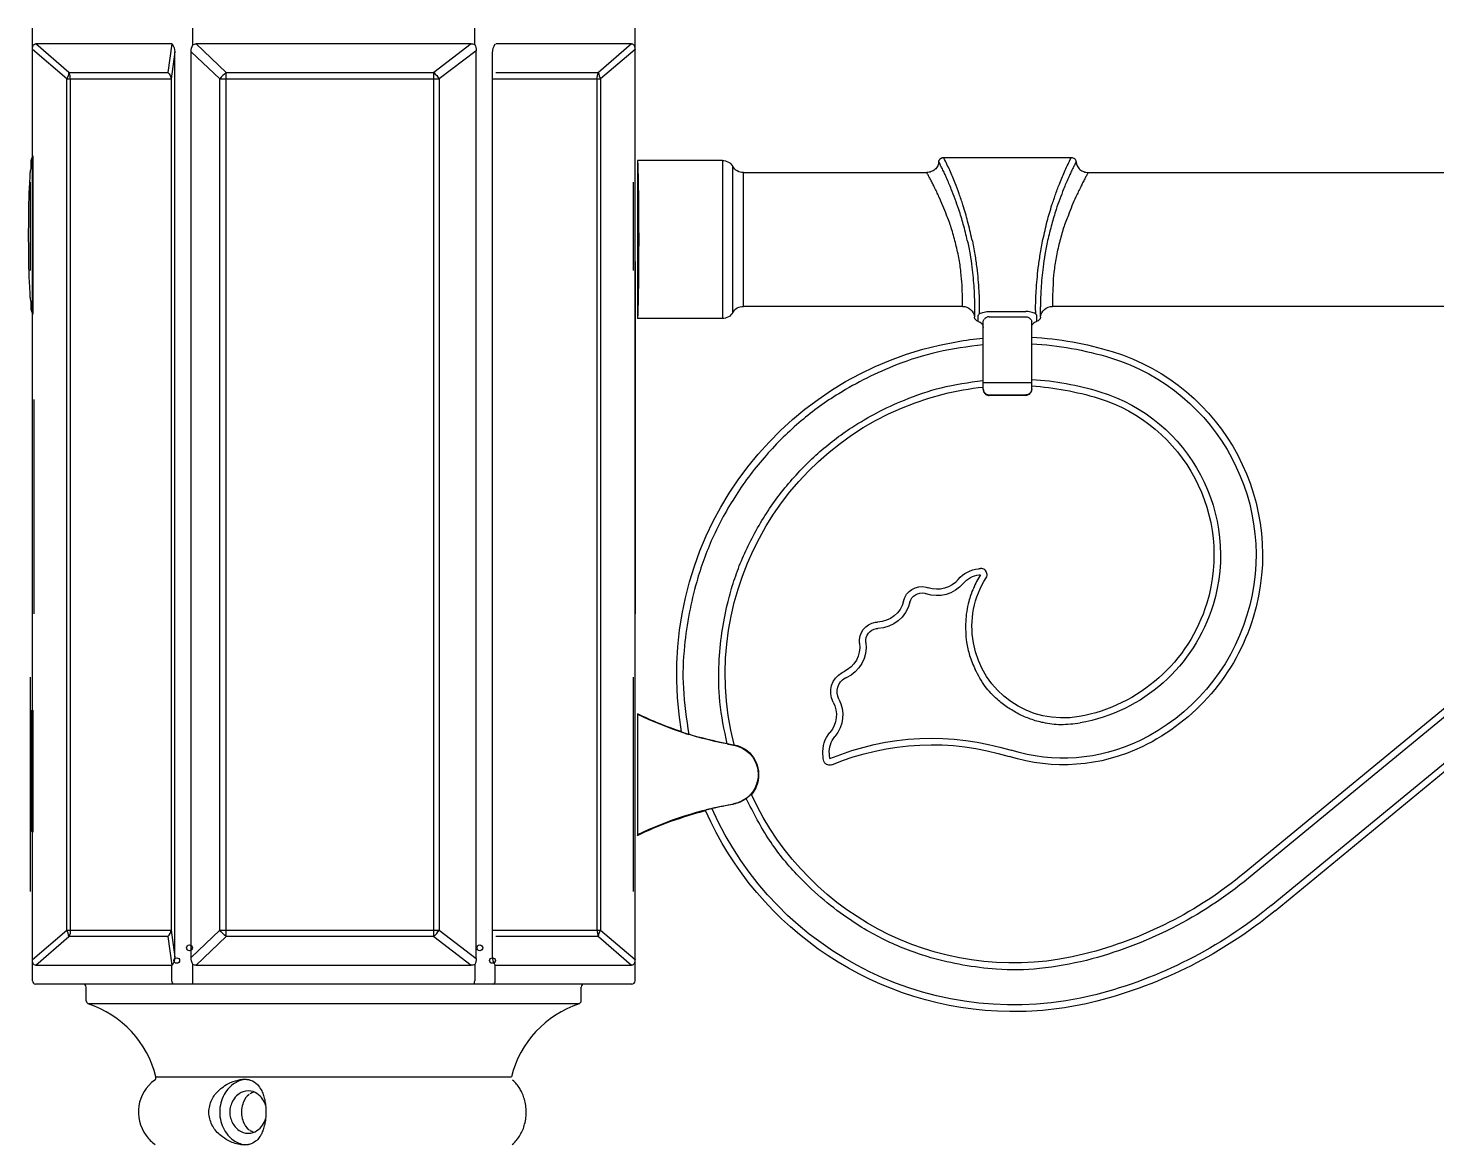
# Model space of a CAD drawing. Extents: x 0 to 163, y 0 to 482.
# Drawn here: x 17.07 to 60.53, y 429.24 to 463.69 of the extents above; entities that cross this region are included whole.
import ezdxf

# ---------------------------------------------------------------- set-up
doc = ezdxf.new("R2010")
doc.units = 0
doc.layers.add('LIVELLO_1', color=160, linetype='Continuous')

# ---------------------------------------------------------------- blocks, each defined once
blk = doc.blocks.new('AI9-BLK1')
at = {"layer": 'LIVELLO_1', "color": 7}
for p, q in [((-64.232, 193.002), (-64.232, 222.387)), ((-59.287, 221.874), (-59.287, 222.387)), ((-50.587, 221.881), (-50.587, 222.387)), ((-45.643, 193.002), (-45.643, 222.387)), ((-63.174, 220.82), (-64.232, 221.732)), ((-63.108, 221.019), (-64.131, 221.903)), ((-59.93, 221.903), (-64.131, 221.903)), ((-59.93, 221.903), (-60.051, 221.019)), ((-59.843, 221.652), (-59.951, 220.82)), ((-59.843, 193.737), (-59.843, 221.652)), ((-59.334, 193.723), (-59.334, 221.661)), ((-58.452, 220.82), (-59.334, 221.661)), ((-58.258, 221.019), (-59.177, 221.903)), ((-50.697, 221.903), (-59.177, 221.903)), ((-50.697, 221.903), (-51.852, 221.019)), ((-50.547, 221.693), (-51.687, 220.82)), ((-50.547, 193.696), (-50.547, 221.693)), ((-50.041, 193.764), (-50.041, 221.624)), ((-45.748, 221.903), (-49.934, 221.903)), ((-45.748, 221.903), (-46.769, 221.019)), ((-45.643, 221.732), (-46.704, 220.82)), ((-63.174, 194.568), (-63.174, 220.82)), ((-63.174, 220.82), (-59.951, 220.82)), ((-63.108, 221.019), (-60.051, 221.019)), ((-63.061, 194.568), (-63.061, 220.82)), ((-58.452, 194.568), (-58.452, 220.82)), ((-58.452, 220.82), (-51.687, 220.82)), ((-58.258, 194.365), (-58.258, 221.019)), ((-58.258, 221.019), (-51.852, 221.019)), ((-51.852, 194.365), (-51.852, 221.019)), ((-51.687, 220.82), (-51.687, 194.568)), ((-50.041, 220.82), (-46.704, 220.82)), ((-49.934, 221.019), (-46.769, 221.019)), ((-46.818, 220.82), (-46.818, 194.568)), ((-46.704, 220.82), (-46.704, 194.568)), ((-64.221, 218.449), (-64.221, 213.565)), ((-45.572, 218.307), (-45.572, 213.43)), ((-42.949, 218.307), (-45.572, 218.307)), ((-42.949, 218.307), (-42.949, 213.43)), ((-36.115, 218.401), (-32.192, 218.401)), ((-42.626, 213.62), (-42.626, 218.122)), ((-42.302, 213.808), (-42.302, 217.934)), ((-42.302, 217.934), (-36.642, 217.934)), ((-31.661, 217.934), (-6.993, 217.934)), ((-64.295, 214.908), (-64.295, 217.634)), ((-45.699, 217.634), (-45.699, 214.908)), ((-64.232, 206.87), (-64.232, 215.192)), ((-45.637, 215.192), (-45.637, 206.87)), ((-42.302, 213.808), (-35.542, 213.808)), ((-35.542, 213.808), (-35.542, 214.083)), ((-32.76, 214.083), (-32.76, 213.808)), ((-32.76, 213.808), (-5.867, 213.808)), ((-42.949, 213.43), (-45.572, 213.43)), ((-35.169, 213.792), (-35.169, 213.476)), ((-35.054, 213.341), (-35.054, 213.499)), ((-35.023, 213.675), (-35.023, 213.577)), ((-34.714, 213.652), (-33.592, 213.652)), ((-34.714, 213.487), (-33.592, 213.487)), ((-33.285, 213.675), (-33.285, 213.577)), ((-33.255, 213.499), (-33.255, 213.341)), ((-33.135, 213.476), (-33.135, 213.792)), ((-34.902, 211.245), (-34.902, 213.327)), ((-33.405, 211.245), (-33.405, 213.327)), ((-8.182, 211.694), (-26.849, 196.325)), ((-33.405, 211.451), (-34.902, 211.451)), ((-8.054, 211.534), (-26.717, 196.17)), ((-64.183, 204.32), (-64.183, 210.931)), ((-45.637, 210.931), (-45.637, 204.32)), ((-34.714, 211.082), (-33.592, 211.082)), ((-33.592, 211.059), (-34.714, 211.059)), ((-26.023, 195.324), (-7.36, 210.688)), ((-25.893, 195.166), (-7.232, 210.532)), ((-64.295, 195.753), (-64.295, 202.371)), ((-45.699, 202.371), (-45.699, 195.753)), ((-64.221, 201.349), (-64.27, 201.326)), ((-64.27, 197.617), (-64.27, 201.326)), ((-64.221, 201.349), (-64.221, 197.59)), ((-45.572, 201.239), (-45.572, 197.487)), ((-45.572, 201.239), (-45.558, 201.216)), ((-45.558, 197.514), (-45.558, 201.216)), ((-44.184, 200.675), (-44.206, 200.687)), ((-64.221, 197.59), (-64.27, 197.617)), ((-45.572, 197.487), (-45.558, 197.514)), ((-64.232, 193.655), (-63.174, 194.568)), ((-64.131, 193.485), (-63.108, 194.365)), ((-63.174, 194.568), (-59.951, 194.568)), ((-60.051, 194.365), (-63.108, 194.365)), ((-60.051, 194.365), (-59.93, 193.485)), ((-59.334, 193.723), (-58.452, 194.568)), ((-59.177, 193.485), (-58.258, 194.365)), ((-58.452, 194.568), (-51.687, 194.568)), ((-51.852, 194.365), (-58.258, 194.365)), ((-51.852, 194.365), (-50.697, 193.485)), ((-51.687, 194.568), (-50.547, 193.696)), ((-50.041, 194.568), (-46.704, 194.568)), ((-46.769, 194.365), (-49.934, 194.365)), ((-46.769, 194.365), (-45.748, 193.485)), ((-46.704, 194.568), (-45.643, 193.655)), ((-64.131, 193.485), (-59.93, 193.485)), ((-59.928, 193.002), (-59.928, 193.485)), ((-59.287, 193.002), (-59.287, 193.512)), ((-59.177, 193.485), (-50.697, 193.485)), ((-50.587, 193.506), (-50.587, 193.002)), ((-49.954, 193.002), (-49.954, 193.485)), ((-49.934, 193.485), (-45.748, 193.485)), ((-45.744, 192.903), (-64.136, 192.903)), ((-62.573, 192.39), (-62.573, 192.809)), ((-47.304, 192.39), (-47.304, 192.809)), ((-47.371, 192.294), (-62.51, 192.294)), ((-60.425, 190.044), (-49.457, 190.044))]:
    blk.add_line(p, q, dxfattribs=at)
for points in [[(-59.951, 220.82), (-59.951, 194.568), (-59.843, 193.737)], [(-42.053, 198.749), (-42.06, 198.749), (-42.073, 198.749)]]:
    blk.add_lwpolyline(points, dxfattribs=at)
for centre, major_axis, ratio in [((-59.389, 194.021), (0.0905, 0), 0.985805), ((-59.389, 194.021), (0.0905, 0), 0.985805), ((-50.432, 194.021), (0.091, 0), 0.980155), ((-59.781, 193.627), (0.0905, 0), 0.936333), ((-59.781, 193.627), (0.0905, 0), 0.936333), ((-50.042, 193.627), (0.0899, 0), 0.94256), ((-50.042, 193.627), (0.0899, 0), 0.94256)]:
    blk.add_ellipse(centre, major_axis=major_axis, ratio=ratio, dxfattribs=at)
for points, knots in [([(-64.232, 221.732), (-64.232, 221.775), (-64.232, 221.816), (-64.211, 221.851), (-64.194, 221.881), (-64.159, 221.903), (-64.131, 221.903)], [0, 0, 0, 0, 1, 1, 1, 2, 2, 2, 2]), ([(-45.748, 221.903), (-45.717, 221.903), (-45.684, 221.881), (-45.668, 221.851), (-45.647, 221.816), (-45.647, 221.775), (-45.643, 221.732)], [0, 0, 0, 0, 1, 1, 1, 2, 2, 2, 2]), ([(-64.221, 218.449), (-64.239, 218.403), (-64.261, 218.369), (-64.27, 218.323), (-64.283, 218.286), (-64.283, 218.243), (-64.283, 218.206), (-64.283, 218.154), (-64.283, 218.106), (-64.286, 218.057), (-64.299, 218.011), (-64.299, 217.963), (-64.317, 217.911), (-64.317, 217.911), (-64.317, 217.735), (-64.317, 217.735), (-64.326, 217.684), (-64.326, 217.624), (-64.326, 217.569), (-64.333, 217.464), (-64.34, 217.366), (-64.34, 217.26), (-64.34, 217.16), (-64.351, 217.045), (-64.351, 216.942), (-64.351, 216.942), (-64.351, 216.5), (-64.351, 216.5), (-64.351, 216.335), (-64.364, 216.17), (-64.364, 216.01), (-64.364, 215.84), (-64.351, 215.677), (-64.351, 215.517), (-64.351, 215.517), (-64.351, 215.07), (-64.351, 215.07), (-64.351, 214.96), (-64.34, 214.855), (-64.34, 214.75), (-64.34, 214.647), (-64.333, 214.546), (-64.326, 214.438), (-64.326, 214.388), (-64.326, 214.328), (-64.317, 214.271), (-64.317, 214.271), (-64.317, 214.101), (-64.317, 214.101), (-64.299, 214.053), (-64.299, 214.003), (-64.286, 213.955), (-64.283, 213.904), (-64.283, 213.858), (-64.283, 213.806), (-64.283, 213.767), (-64.283, 213.723), (-64.27, 213.689), (-64.261, 213.643), (-64.239, 213.607), (-64.221, 213.565)], [0, 0, 0, 0, 1, 1, 1, 2, 2, 2, 3, 3, 3, 4, 4, 4, 5, 5, 5, 6, 6, 6, 7, 7, 7, 8, 8, 8, 9, 9, 9, 10, 10, 10, 11, 11, 11, 12, 12, 12, 13, 13, 13, 14, 14, 14, 15, 15, 15, 16, 16, 16, 17, 17, 17, 18, 18, 18, 19, 19, 19, 20, 20, 20, 20]), ([(-45.572, 218.307), (-45.565, 218.264), (-45.56, 218.227), (-45.558, 218.186), (-45.553, 218.144), (-45.553, 218.101), (-45.553, 218.067), (-45.553, 218.067), (-45.553, 217.918), (-45.553, 217.918), (-45.549, 217.872), (-45.549, 217.822), (-45.544, 217.773), (-45.544, 217.773), (-45.544, 217.595), (-45.544, 217.595), (-45.542, 217.544), (-45.542, 217.485), (-45.542, 217.43), (-45.536, 217.327), (-45.536, 217.226), (-45.536, 217.123), (-45.536, 217.022), (-45.534, 216.908), (-45.534, 216.804), (-45.534, 216.804), (-45.534, 216.358), (-45.534, 216.358), (-45.534, 216.195), (-45.529, 216.032), (-45.529, 215.87)], [0, 0, 0, 0, 1, 1, 1, 2, 2, 2, 3, 3, 3, 4, 4, 4, 5, 5, 5, 6, 6, 6, 7, 7, 7, 8, 8, 8, 9, 9, 9, 10, 10, 10, 10]), ([(-36.267, 218.264), (-36.281, 218.22), (-36.292, 218.177), (-36.307, 218.14), (-36.33, 218.099), (-36.356, 218.06), (-36.393, 218.025), (-36.428, 217.996), (-36.464, 217.973), (-36.509, 217.961), (-36.547, 217.941), (-36.597, 217.936), (-36.642, 217.931)], [0, 0, 0, 0, 1, 1, 1, 2, 2, 2, 3, 3, 3, 4, 4, 4, 4]), ([(-36.267, 218.264), (-36.267, 218.275), (-36.267, 218.282), (-36.267, 218.291), (-36.267, 218.3), (-36.26, 218.307), (-36.258, 218.314), (-36.258, 218.318), (-36.258, 218.318), (-36.25, 218.325), (-36.25, 218.325), (-36.247, 218.325), (-36.243, 218.332), (-36.243, 218.337), (-36.236, 218.342), (-36.236, 218.351), (-36.229, 218.351), (-36.224, 218.358), (-36.22, 218.362), (-36.218, 218.369), (-36.218, 218.369), (-36.213, 218.369), (-36.208, 218.371), (-36.203, 218.378), (-36.201, 218.378), (-36.196, 218.38), (-36.184, 218.385), (-36.182, 218.39), (-36.171, 218.392), (-36.166, 218.392), (-36.159, 218.399), (-36.151, 218.399), (-36.149, 218.401), (-36.14, 218.401), (-36.14, 218.401), (-36.124, 218.401), (-36.124, 218.401)], [0, 0, 0, 0, 1, 1, 1, 2, 2, 2, 3, 3, 3, 4, 4, 4, 5, 5, 5, 6, 6, 6, 7, 7, 7, 8, 8, 8, 9, 9, 9, 10, 10, 10, 11, 11, 11, 12, 12, 12, 12]), ([(-36.267, 218.264), (-36.267, 218.275), (-36.267, 218.282), (-36.267, 218.291), (-36.267, 218.3), (-36.26, 218.307), (-36.258, 218.314), (-36.258, 218.318), (-36.258, 218.318), (-36.25, 218.325), (-36.25, 218.325), (-36.247, 218.325), (-36.243, 218.332), (-36.243, 218.337), (-36.238, 218.342), (-36.236, 218.351), (-36.229, 218.358), (-36.224, 218.358), (-36.22, 218.362), (-36.218, 218.362), (-36.218, 218.369), (-36.213, 218.369), (-36.208, 218.371), (-36.203, 218.378), (-36.201, 218.378), (-36.201, 218.378), (-36.196, 218.38), (-36.189, 218.38), (-36.184, 218.39), (-36.184, 218.39), (-36.178, 218.39)], [0, 0, 0, 0, 1, 1, 1, 2, 2, 2, 3, 3, 3, 4, 4, 4, 5, 5, 5, 6, 6, 6, 7, 7, 7, 8, 8, 8, 9, 9, 9, 10, 10, 10, 10]), ([(-35.394, 215.833), (-35.43, 216.007), (-35.473, 216.172), (-35.518, 216.339), (-35.56, 216.49), (-35.605, 216.639), (-35.654, 216.791), (-35.694, 216.903), (-35.73, 217.006), (-35.77, 217.111), (-35.809, 217.221), (-35.849, 217.322), (-35.889, 217.423), (-35.91, 217.483), (-35.934, 217.535), (-35.959, 217.595), (-35.981, 217.652), (-36.008, 217.711), (-36.032, 217.769), (-36.053, 217.815), (-36.077, 217.86), (-36.093, 217.908), (-36.119, 217.952), (-36.14, 218), (-36.161, 218.046), (-36.182, 218.085), (-36.201, 218.122), (-36.218, 218.156), (-36.236, 218.197), (-36.25, 218.229), (-36.267, 218.264)], [0, 0, 0, 0, 1, 1, 1, 2, 2, 2, 3, 3, 3, 4, 4, 4, 5, 5, 5, 6, 6, 6, 7, 7, 7, 8, 8, 8, 9, 9, 9, 10, 10, 10, 10]), ([(-35.249, 215.87), (-35.291, 216.055), (-35.331, 216.243), (-35.383, 216.433), (-35.419, 216.596), (-35.473, 216.765), (-35.526, 216.935), (-35.56, 217.047), (-35.605, 217.162), (-35.647, 217.281), (-35.687, 217.393), (-35.73, 217.503), (-35.77, 217.611), (-35.797, 217.677), (-35.826, 217.744), (-35.849, 217.81), (-35.88, 217.872), (-35.907, 217.941), (-35.934, 218.003), (-35.961, 218.069), (-35.992, 218.128), (-36.021, 218.19), (-36.053, 218.259), (-36.084, 218.318), (-36.115, 218.385)], [0, 0, 0, 0, 1, 1, 1, 2, 2, 2, 3, 3, 3, 4, 4, 4, 5, 5, 5, 6, 6, 6, 7, 7, 7, 8, 8, 8, 8]), ([(-33.06, 215.87), (-33.015, 216.055), (-32.975, 216.243), (-32.928, 216.433), (-32.887, 216.596), (-32.832, 216.765), (-32.783, 216.935), (-32.741, 217.047), (-32.701, 217.162), (-32.664, 217.281), (-32.624, 217.393), (-32.579, 217.503), (-32.537, 217.611), (-32.511, 217.677), (-32.483, 217.744), (-32.46, 217.81), (-32.431, 217.872), (-32.401, 217.941), (-32.373, 218.003), (-32.342, 218.069), (-32.317, 218.128), (-32.286, 218.19), (-32.258, 218.259), (-32.227, 218.318), (-32.192, 218.385)], [0, 0, 0, 0, 1, 1, 1, 2, 2, 2, 3, 3, 3, 4, 4, 4, 5, 5, 5, 6, 6, 6, 7, 7, 7, 8, 8, 8, 8]), ([(-32.039, 218.264), (-32.054, 218.229), (-32.075, 218.197), (-32.091, 218.156), (-32.113, 218.122), (-32.124, 218.085), (-32.147, 218.046), (-32.169, 218), (-32.192, 217.952), (-32.211, 217.908), (-32.234, 217.86), (-32.258, 217.815), (-32.274, 217.769), (-32.297, 217.711), (-32.326, 217.652), (-32.352, 217.595), (-32.375, 217.535), (-32.397, 217.483), (-32.424, 217.423), (-32.46, 217.322), (-32.502, 217.221), (-32.537, 217.111), (-32.579, 217.006), (-32.617, 216.903), (-32.655, 216.791), (-32.701, 216.639), (-32.748, 216.49), (-32.789, 216.339), (-32.832, 216.172), (-32.874, 216.007), (-32.917, 215.833)], [0, 0, 0, 0, 1, 1, 1, 2, 2, 2, 3, 3, 3, 4, 4, 4, 5, 5, 5, 6, 6, 6, 7, 7, 7, 8, 8, 8, 9, 9, 9, 10, 10, 10, 10]), ([(-32.187, 218.401), (-32.169, 218.401), (-32.157, 218.399), (-32.136, 218.392), (-32.117, 218.39), (-32.1, 218.378), (-32.084, 218.362), (-32.075, 218.351), (-32.064, 218.337), (-32.051, 218.318), (-32.049, 218.307), (-32.042, 218.284), (-32.039, 218.264)], [0, 0, 0, 0, 1, 1, 1, 2, 2, 2, 3, 3, 3, 4, 4, 4, 4]), ([(-32.039, 218.264), (-32.028, 218.22), (-32.019, 218.177), (-31.999, 218.14), (-31.983, 218.099), (-31.952, 218.06), (-31.918, 218.025), (-31.88, 217.996), (-31.842, 217.973), (-31.8, 217.961), (-31.758, 217.941), (-31.708, 217.936), (-31.661, 217.931)], [0, 0, 0, 0, 1, 1, 1, 2, 2, 2, 3, 3, 3, 4, 4, 4, 4]), ([(-35.542, 214.083), (-35.546, 214.207), (-35.549, 214.337), (-35.556, 214.463), (-35.56, 214.594), (-35.573, 214.725), (-35.589, 214.86), (-35.605, 215.006), (-35.627, 215.16), (-35.654, 215.311), (-35.687, 215.464), (-35.721, 215.62), (-35.76, 215.774), (-35.8, 215.922), (-35.837, 216.071), (-35.889, 216.225), (-35.927, 216.358), (-35.978, 216.488), (-36.03, 216.623), (-36.065, 216.722), (-36.106, 216.814), (-36.149, 216.908), (-36.184, 217.006), (-36.224, 217.093), (-36.267, 217.182), (-36.288, 217.237), (-36.314, 217.29), (-36.335, 217.336), (-36.365, 217.389), (-36.386, 217.437), (-36.412, 217.489), (-36.433, 217.531), (-36.449, 217.576), (-36.475, 217.615), (-36.494, 217.652), (-36.515, 217.698), (-36.538, 217.737), (-36.558, 217.773), (-36.574, 217.803), (-36.59, 217.833), (-36.609, 217.867), (-36.625, 217.902), (-36.642, 217.931)], [0, 0, 0, 0, 1, 1, 1, 2, 2, 2, 3, 3, 3, 4, 4, 4, 5, 5, 5, 6, 6, 6, 7, 7, 7, 8, 8, 8, 9, 9, 9, 10, 10, 10, 11, 11, 11, 12, 12, 12, 13, 13, 13, 14, 14, 14, 14]), ([(-31.661, 217.931), (-31.685, 217.902), (-31.702, 217.867), (-31.719, 217.833), (-31.737, 217.803), (-31.753, 217.773), (-31.77, 217.737), (-31.791, 217.698), (-31.815, 217.652), (-31.835, 217.615), (-31.854, 217.576), (-31.876, 217.531), (-31.894, 217.489), (-31.923, 217.437), (-31.946, 217.389), (-31.969, 217.336), (-31.992, 217.29), (-32.019, 217.237), (-32.042, 217.182), (-32.082, 217.093), (-32.124, 217.006), (-32.164, 216.908), (-32.202, 216.814), (-32.241, 216.722), (-32.276, 216.623), (-32.33, 216.488), (-32.38, 216.358), (-32.424, 216.225), (-32.471, 216.071), (-32.511, 215.922), (-32.551, 215.774), (-32.59, 215.62), (-32.624, 215.464), (-32.655, 215.311), (-32.68, 215.16), (-32.701, 215.006), (-32.722, 214.86), (-32.736, 214.725), (-32.748, 214.594), (-32.748, 214.463), (-32.76, 214.337), (-32.76, 214.207), (-32.76, 214.083)], [0, 0, 0, 0, 1, 1, 1, 2, 2, 2, 3, 3, 3, 4, 4, 4, 5, 5, 5, 6, 6, 6, 7, 7, 7, 8, 8, 8, 9, 9, 9, 10, 10, 10, 11, 11, 11, 12, 12, 12, 13, 13, 13, 14, 14, 14, 14]), ([(-45.529, 215.87), (-45.529, 215.705), (-45.534, 215.54), (-45.534, 215.38), (-45.534, 215.38), (-45.534, 214.935), (-45.534, 214.935), (-45.534, 214.823), (-45.536, 214.718), (-45.536, 214.612), (-45.536, 214.509), (-45.536, 214.411), (-45.542, 214.305), (-45.542, 214.253), (-45.542, 214.195), (-45.544, 214.133), (-45.544, 214.133), (-45.544, 213.969), (-45.544, 213.969), (-45.549, 213.916), (-45.549, 213.87), (-45.553, 213.817), (-45.553, 213.817), (-45.553, 213.675), (-45.553, 213.675), (-45.553, 213.632), (-45.553, 213.588), (-45.558, 213.551), (-45.56, 213.51), (-45.565, 213.474), (-45.572, 213.43)], [0, 0, 0, 0, 1, 1, 1, 2, 2, 2, 3, 3, 3, 4, 4, 4, 5, 5, 5, 6, 6, 6, 7, 7, 7, 8, 8, 8, 9, 9, 9, 10, 10, 10, 10]), ([(-35.394, 215.833), (-35.361, 215.693), (-35.333, 215.549), (-35.309, 215.405), (-35.289, 215.276), (-35.267, 215.148), (-35.251, 215.015), (-35.237, 214.908), (-35.227, 214.796), (-35.215, 214.683), (-35.204, 214.578), (-35.197, 214.468), (-35.188, 214.358), (-35.186, 214.271), (-35.178, 214.182), (-35.178, 214.09), (-35.173, 213.991), (-35.169, 213.893), (-35.169, 213.79)], [0, 0, 0, 0, 1, 1, 1, 2, 2, 2, 3, 3, 3, 4, 4, 4, 5, 5, 5, 6, 6, 6, 6]), ([(-35.249, 215.87), (-35.215, 215.719), (-35.188, 215.56), (-35.162, 215.405), (-35.139, 215.272), (-35.119, 215.132), (-35.103, 214.992), (-35.09, 214.873), (-35.075, 214.754), (-35.065, 214.637), (-35.056, 214.518), (-35.047, 214.399), (-35.04, 214.285), (-35.032, 214.188), (-35.03, 214.094), (-35.023, 213.996), (-35.023, 213.888), (-35.023, 213.781), (-35.023, 213.675)], [0, 0, 0, 0, 1, 1, 1, 2, 2, 2, 3, 3, 3, 4, 4, 4, 5, 5, 5, 6, 6, 6, 6]), ([(-33.285, 213.675), (-33.285, 213.781), (-33.285, 213.888), (-33.281, 213.996), (-33.276, 214.094), (-33.273, 214.188), (-33.268, 214.285), (-33.262, 214.399), (-33.255, 214.518), (-33.241, 214.637), (-33.229, 214.754), (-33.217, 214.873), (-33.203, 214.992), (-33.189, 215.132), (-33.165, 215.272), (-33.145, 215.405), (-33.121, 215.56), (-33.091, 215.719), (-33.06, 215.87)], [0, 0, 0, 0, 1, 1, 1, 2, 2, 2, 3, 3, 3, 4, 4, 4, 5, 5, 5, 6, 6, 6, 6]), ([(-32.917, 215.833), (-32.945, 215.693), (-32.973, 215.549), (-33.001, 215.405), (-33.022, 215.281), (-33.042, 215.151), (-33.055, 215.02), (-33.067, 214.908), (-33.084, 214.8), (-33.095, 214.688), (-33.107, 214.578), (-33.114, 214.47), (-33.114, 214.362), (-33.123, 214.271), (-33.131, 214.182), (-33.131, 214.094), (-33.135, 213.991), (-33.135, 213.893), (-33.135, 213.79)], [0, 0, 0, 0, 1, 1, 1, 2, 2, 2, 3, 3, 3, 4, 4, 4, 5, 5, 5, 6, 6, 6, 6]), ([(-35.054, 213.497), (-35.054, 213.51), (-35.054, 213.519), (-35.045, 213.54), (-35.036, 213.551), (-35.03, 213.565), (-35.023, 213.577)], [0, 0, 0, 0, 1, 1, 1, 2, 2, 2, 2]), ([(-35.023, 213.577), (-34.974, 213.6), (-34.927, 213.618), (-34.871, 213.632), (-34.821, 213.646), (-34.77, 213.65), (-34.714, 213.65)], [0, 0, 0, 0, 1, 1, 1, 2, 2, 2, 2]), ([(-34.902, 213.325), (-34.902, 213.336), (-34.902, 213.35), (-34.895, 213.373), (-34.887, 213.38), (-34.878, 213.394), (-34.871, 213.407)], [0, 0, 0, 0, 1, 1, 1, 2, 2, 2, 2]), ([(-34.714, 213.485), (-34.747, 213.483), (-34.774, 213.478), (-34.801, 213.467), (-34.828, 213.451), (-34.848, 213.426), (-34.871, 213.407)], [0, 0, 0, 0, 1, 1, 1, 2, 2, 2, 2]), ([(-33.285, 213.577), (-33.335, 213.6), (-33.382, 213.618), (-33.436, 213.632), (-33.487, 213.646), (-33.536, 213.65), (-33.592, 213.65)], [0, 0, 0, 0, 1, 1, 1, 2, 2, 2, 2]), ([(-33.592, 213.485), (-33.562, 213.483), (-33.534, 213.478), (-33.505, 213.467), (-33.478, 213.451), (-33.458, 213.426), (-33.442, 213.407)], [0, 0, 0, 0, 1, 1, 1, 2, 2, 2, 2]), ([(-33.442, 213.407), (-33.429, 213.394), (-33.421, 213.38), (-33.414, 213.373), (-33.412, 213.35), (-33.405, 213.336), (-33.405, 213.325)], [0, 0, 0, 0, 1, 1, 1, 2, 2, 2, 2]), ([(-33.285, 213.577), (-33.276, 213.565), (-33.268, 213.551), (-33.262, 213.54), (-33.262, 213.519), (-33.255, 213.51), (-33.255, 213.497)], [0, 0, 0, 0, 1, 1, 1, 2, 2, 2, 2]), ([(-44.206, 200.687), (-45.182, 206.354), (-41.39, 211.737), (-35.73, 212.716), (-35.455, 212.766), (-35.18, 212.803), (-34.902, 212.825)], [0, 0, 0, 0, 1, 1, 1, 2, 2, 2, 2]), ([(-34.902, 212.622), (-35.378, 212.56), (-35.851, 212.5), (-36.316, 212.393), (-36.74, 212.298), (-37.158, 212.163), (-37.561, 212.008), (-37.878, 211.884), (-38.19, 211.744), (-38.495, 211.593), (-38.79, 211.444), (-39.079, 211.284), (-39.361, 211.11), (-39.562, 210.986), (-39.759, 210.853), (-39.954, 210.716), (-40.148, 210.578), (-40.336, 210.427), (-40.52, 210.271), (-40.71, 210.113), (-40.892, 209.939), (-41.073, 209.772), (-41.254, 209.586), (-41.429, 209.405), (-41.598, 209.211), (-41.767, 209.018), (-41.932, 208.824), (-42.086, 208.617), (-42.243, 208.411), (-42.387, 208.201), (-42.525, 207.983), (-42.666, 207.77), (-42.794, 207.552), (-42.921, 207.326), (-43.038, 207.103), (-43.146, 206.883), (-43.255, 206.654), (-43.349, 206.441), (-43.437, 206.214), (-43.522, 205.988), (-43.606, 205.768), (-43.676, 205.536), (-43.74, 205.307), (-43.837, 204.991), (-43.909, 204.671), (-43.969, 204.345), (-44.036, 204.011), (-44.083, 203.672), (-44.115, 203.333), (-44.16, 202.898), (-44.177, 202.462), (-44.153, 202.029), (-44.125, 201.55), (-44.054, 201.076), (-43.984, 200.602)], [0, 0, 0, 0, 1, 1, 1, 2, 2, 2, 3, 3, 3, 4, 4, 4, 5, 5, 5, 6, 6, 6, 7, 7, 7, 8, 8, 8, 9, 9, 9, 10, 10, 10, 11, 11, 11, 12, 12, 12, 13, 13, 13, 14, 14, 14, 15, 15, 15, 16, 16, 16, 17, 17, 17, 18, 18, 18, 18]), ([(-30.923, 212.413), (-27.461, 211.352), (-25.514, 207.678), (-26.574, 204.212), (-27.106, 202.462), (-28.352, 201.017), (-29.998, 200.222), (-31.28, 199.606), (-32.748, 199.493), (-34.101, 199.922)], [0, 0, 0, 0, 1, 1, 1, 2, 2, 2, 3, 3, 3, 3]), ([(-30.98, 212.221), (-27.625, 211.19), (-25.741, 207.637), (-26.766, 204.279), (-27.285, 202.579), (-28.483, 201.177), (-30.083, 200.407)], [0, 0, 0, 0, 1, 1, 1, 2, 2, 2, 2]), ([(-42.59, 200.291), (-43.79, 205.055), (-40.894, 209.9), (-36.135, 211.1), (-35.73, 211.199), (-35.319, 211.277), (-34.902, 211.318)], [0, 0, 0, 0, 1, 1, 1, 2, 2, 2, 2]), ([(-42.801, 200.311), (-42.891, 200.737), (-42.98, 201.17), (-43.027, 201.61), (-43.067, 202.002), (-43.071, 202.405), (-43.051, 202.803), (-43.038, 203.115), (-43.008, 203.429), (-42.964, 203.736), (-42.921, 204.036), (-42.858, 204.334), (-42.792, 204.627), (-42.741, 204.84), (-42.684, 205.048), (-42.619, 205.259), (-42.548, 205.47), (-42.476, 205.674), (-42.396, 205.878), (-42.306, 206.088), (-42.215, 206.295), (-42.109, 206.501), (-42.009, 206.714), (-41.896, 206.92), (-41.771, 207.124), (-41.655, 207.326), (-41.528, 207.52), (-41.392, 207.713), (-41.258, 207.907), (-41.118, 208.09), (-40.963, 208.272), (-40.815, 208.452), (-40.658, 208.627), (-40.493, 208.798), (-40.336, 208.956), (-40.173, 209.124), (-40.003, 209.272), (-39.837, 209.417), (-39.668, 209.559), (-39.492, 209.69), (-39.32, 209.822), (-39.143, 209.951), (-38.96, 210.07), (-38.704, 210.23), (-38.448, 210.388), (-38.179, 210.526), (-37.904, 210.67), (-37.622, 210.8), (-37.334, 210.917), (-36.966, 211.068), (-36.59, 211.199), (-36.201, 211.295), (-35.781, 211.398), (-35.347, 211.458), (-34.915, 211.522)], [0, 0, 0, 0, 1, 1, 1, 2, 2, 2, 3, 3, 3, 4, 4, 4, 5, 5, 5, 6, 6, 6, 7, 7, 7, 8, 8, 8, 9, 9, 9, 10, 10, 10, 11, 11, 11, 12, 12, 12, 13, 13, 13, 14, 14, 14, 15, 15, 15, 16, 16, 16, 17, 17, 17, 18, 18, 18, 18]), ([(-34.902, 211.261), (-34.902, 211.254), (-34.902, 211.238), (-34.897, 211.231), (-34.895, 211.22), (-34.892, 211.201), (-34.892, 211.19), (-34.871, 211.158), (-34.848, 211.126), (-34.819, 211.11), (-34.794, 211.091), (-34.754, 211.08), (-34.714, 211.08)], [0, 0, 0, 0, 1, 1, 1, 2, 2, 2, 3, 3, 3, 4, 4, 4, 4]), ([(-34.902, 211.245), (-34.902, 211.231), (-34.902, 211.22), (-34.897, 211.208), (-34.895, 211.197), (-34.892, 211.185), (-34.892, 211.174), (-34.871, 211.14), (-34.848, 211.11), (-34.819, 211.091), (-34.794, 211.068), (-34.754, 211.062), (-34.714, 211.057)], [0, 0, 0, 0, 1, 1, 1, 2, 2, 2, 3, 3, 3, 4, 4, 4, 4]), ([(-33.405, 211.261), (-33.412, 211.238), (-33.412, 211.22), (-33.418, 211.19), (-33.429, 211.169), (-33.442, 211.146), (-33.458, 211.135), (-33.478, 211.112), (-33.499, 211.098), (-33.523, 211.091), (-33.543, 211.08), (-33.57, 211.08), (-33.592, 211.08)], [0, 0, 0, 0, 1, 1, 1, 2, 2, 2, 3, 3, 3, 4, 4, 4, 4]), ([(-33.405, 211.245), (-33.405, 211.231), (-33.412, 211.22), (-33.412, 211.208), (-33.412, 211.197), (-33.414, 211.185), (-33.418, 211.174), (-33.442, 211.14), (-33.458, 211.11), (-33.489, 211.091), (-33.517, 211.068), (-33.555, 211.062), (-33.592, 211.057)], [0, 0, 0, 0, 1, 1, 1, 2, 2, 2, 3, 3, 3, 4, 4, 4, 4]), ([(-33.405, 211.554), (-32.69, 211.511), (-31.983, 211.382), (-31.301, 211.172), (-28.523, 210.319), (-26.963, 207.376), (-27.813, 204.595), (-28.39, 202.707), (-29.971, 201.299), (-31.913, 200.957)], [0, 0, 0, 0, 1, 1, 1, 2, 2, 2, 3, 3, 3, 3]), ([(-31.359, 210.977), (-28.693, 210.157), (-27.191, 207.328), (-28.006, 204.65), (-28.559, 202.838), (-30.083, 201.484), (-31.946, 201.152)], [0, 0, 0, 0, 1, 1, 1, 2, 2, 2, 2]), ([(-35.671, 205.383), (-35.511, 205.571), (-35.289, 205.69), (-35.045, 205.715), (-35.023, 205.715), (-35.005, 205.715), (-34.989, 205.72)], [0, 0, 0, 0, 1, 1, 1, 2, 2, 2, 2]), ([(-34.812, 205.433), (-34.801, 205.452), (-34.788, 205.477), (-34.781, 205.502), (-34.774, 205.523), (-34.781, 205.548), (-34.786, 205.571), (-34.794, 205.591), (-34.801, 205.61), (-34.808, 205.63), (-34.821, 205.649), (-34.831, 205.667), (-34.855, 205.681), (-34.871, 205.697), (-34.892, 205.706), (-34.913, 205.715), (-34.934, 205.72), (-34.962, 205.72), (-34.989, 205.72)], [0, 0, 0, 0, 1, 1, 1, 2, 2, 2, 3, 3, 3, 4, 4, 4, 5, 5, 5, 6, 6, 6, 6]), ([(-37.362, 204.716), (-37.285, 205.03), (-36.972, 205.223), (-36.663, 205.147), (-36.639, 205.138), (-36.621, 205.133), (-36.602, 205.126)], [0, 0, 0, 0, 1, 1, 1, 2, 2, 2, 2]), ([(-34.989, 205.52), (-35.07, 205.383), (-35.146, 205.252), (-35.204, 205.106), (-35.267, 204.977), (-35.314, 204.845), (-35.345, 204.707), (-35.375, 204.604), (-35.394, 204.501), (-35.412, 204.393), (-35.43, 204.29), (-35.437, 204.189), (-35.443, 204.084), (-35.448, 203.976), (-35.448, 203.869), (-35.443, 203.768), (-35.443, 203.663), (-35.43, 203.555), (-35.417, 203.45), (-35.394, 203.312), (-35.363, 203.175), (-35.321, 203.042), (-35.274, 202.891), (-35.211, 202.746), (-35.15, 202.6)], [0, 0, 0, 0, 1, 1, 1, 2, 2, 2, 3, 3, 3, 4, 4, 4, 5, 5, 5, 6, 6, 6, 7, 7, 7, 8, 8, 8, 8]), ([(-31.946, 201.154), (-33.478, 200.879), (-34.939, 201.899), (-35.204, 203.429), (-35.333, 204.123), (-35.188, 204.838), (-34.812, 205.436)], [0, 0, 0, 0, 1, 1, 1, 2, 2, 2, 2]), ([(-37.165, 204.68), (-37.116, 204.879), (-36.914, 205.007), (-36.708, 204.955), (-36.688, 204.952), (-36.677, 204.952), (-36.665, 204.943)], [0, 0, 0, 0, 1, 1, 1, 2, 2, 2, 2]), ([(-38.716, 203.415), (-38.758, 203.734), (-38.535, 204.02), (-38.221, 204.061), (-38.201, 204.068), (-38.179, 204.068), (-38.159, 204.068)], [0, 0, 0, 0, 1, 1, 1, 2, 2, 2, 2]), ([(-38.519, 203.44), (-38.546, 203.653), (-38.401, 203.846), (-38.19, 203.871), (-38.19, 203.871), (-38.15, 203.871), (-38.15, 203.871)], [0, 0, 0, 0, 1, 1, 1, 2, 2, 2, 2]), ([(-39.529, 201.601), (-39.703, 201.931), (-39.582, 202.341), (-39.25, 202.508), (-39.236, 202.52), (-39.222, 202.529), (-39.206, 202.536)], [0, 0, 0, 0, 1, 1, 1, 2, 2, 2, 2]), ([(-31.913, 200.95), (-32.113, 200.923), (-32.317, 200.9), (-32.514, 200.9), (-32.697, 200.9), (-32.874, 200.923), (-33.048, 200.966), (-33.18, 200.989), (-33.313, 201.028), (-33.442, 201.076), (-33.564, 201.118), (-33.686, 201.177), (-33.808, 201.232), (-33.926, 201.296), (-34.04, 201.363), (-34.15, 201.436), (-34.261, 201.512), (-34.369, 201.596), (-34.474, 201.688), (-34.604, 201.807), (-34.734, 201.942), (-34.841, 202.082), (-34.958, 202.247), (-35.054, 202.426), (-35.15, 202.6)], [0, 0, 0, 0, 1, 1, 1, 2, 2, 2, 3, 3, 3, 4, 4, 4, 5, 5, 5, 6, 6, 6, 7, 7, 7, 8, 8, 8, 8]), ([(-39.356, 201.695), (-39.477, 201.926), (-39.391, 202.215), (-39.159, 202.343), (-39.147, 202.345), (-39.141, 202.352), (-39.13, 202.352)], [0, 0, 0, 0, 1, 1, 1, 2, 2, 2, 2]), ([(-44.184, 200.673), (-44.177, 200.669), (-44.162, 200.664), (-44.153, 200.662), (-44.137, 200.65), (-44.125, 200.648), (-44.11, 200.643), (-44.094, 200.634), (-44.07, 200.627), (-44.052, 200.623), (-44.029, 200.616), (-44.003, 200.611), (-43.984, 200.602)], [0, 0, 0, 0, 1, 1, 1, 2, 2, 2, 3, 3, 3, 4, 4, 4, 4]), ([(-42.801, 200.311), (-42.783, 200.307), (-42.764, 200.302), (-42.736, 200.298), (-42.72, 200.295), (-42.698, 200.291), (-42.677, 200.288), (-42.664, 200.286), (-42.651, 200.284), (-42.635, 200.284), (-42.624, 200.284), (-42.614, 200.279), (-42.602, 200.279)], [0, 0, 0, 0, 1, 1, 1, 2, 2, 2, 3, 3, 3, 4, 4, 4, 4]), ([(-42.607, 200.275), (-42.109, 200.188), (-41.771, 199.713), (-41.859, 199.209), (-41.924, 198.825), (-42.223, 198.527), (-42.607, 198.458)], [0, 0, 0, 0, 1, 1, 1, 2, 2, 2, 2]), ([(-42.602, 200.279), (-42.602, 200.279), (-42.6, 200.284), (-42.595, 200.284), (-42.59, 200.284), (-42.59, 200.284), (-42.59, 200.286)], [0, 0, 0, 0, 1, 1, 1, 2, 2, 2, 2]), ([(-42.59, 200.286), (-42.082, 200.19), (-41.751, 199.697), (-41.847, 199.189), (-41.87, 199.029), (-41.943, 198.877), (-42.053, 198.749)], [0, 0, 0, 0, 1, 1, 1, 2, 2, 2, 2]), ([(-39.571, 199.665), (-39.602, 199.656), (-39.631, 199.652), (-39.661, 199.652), (-39.685, 199.654), (-39.714, 199.663), (-39.741, 199.677), (-39.764, 199.695), (-39.788, 199.716), (-39.799, 199.741), (-39.818, 199.761), (-39.82, 199.791), (-39.83, 199.814)], [0, 0, 0, 0, 1, 1, 1, 2, 2, 2, 3, 3, 3, 4, 4, 4, 4]), ([(-42.073, 198.749), (-42.075, 198.742), (-42.086, 198.735), (-42.093, 198.731), (-42.105, 198.715), (-42.109, 198.708), (-42.122, 198.699), (-42.136, 198.685), (-42.149, 198.673), (-42.163, 198.664), (-42.18, 198.648), (-42.201, 198.632), (-42.215, 198.621)], [0, 0, 0, 0, 1, 1, 1, 2, 2, 2, 3, 3, 3, 4, 4, 4, 4]), ([(-31.719, 193.629), (-32.192, 193.528), (-32.671, 193.428), (-33.161, 193.38), (-33.599, 193.332), (-34.052, 193.332), (-34.498, 193.364), (-34.843, 193.386), (-35.188, 193.43), (-35.53, 193.489), (-35.863, 193.551), (-36.194, 193.629), (-36.515, 193.716), (-36.75, 193.787), (-36.977, 193.863), (-37.21, 193.948), (-37.431, 194.032), (-37.653, 194.122), (-37.866, 194.227), (-38.08, 194.326), (-38.288, 194.44), (-38.492, 194.557), (-38.704, 194.678), (-38.908, 194.816), (-39.107, 194.951), (-39.387, 195.146), (-39.649, 195.35), (-39.907, 195.569), (-40.173, 195.799), (-40.423, 196.039), (-40.658, 196.291), (-40.968, 196.619), (-41.249, 196.967), (-41.495, 197.34), (-41.767, 197.748), (-41.988, 198.183), (-42.215, 198.621)], [0, 0, 0, 0, 1, 1, 1, 2, 2, 2, 3, 3, 3, 4, 4, 4, 5, 5, 5, 6, 6, 6, 7, 7, 7, 8, 8, 8, 9, 9, 9, 10, 10, 10, 11, 11, 11, 12, 12, 12, 12]), ([(-43.273, 198.318), (-43.297, 198.311), (-43.318, 198.305), (-43.331, 198.3), (-43.353, 198.298), (-43.372, 198.289), (-43.39, 198.289), (-43.405, 198.286), (-43.416, 198.282), (-43.428, 198.277), (-43.437, 198.275), (-43.452, 198.275), (-43.463, 198.266)], [0, 0, 0, 0, 1, 1, 1, 2, 2, 2, 3, 3, 3, 4, 4, 4, 4]), ([(-64.131, 193.485), (-64.159, 193.485), (-64.194, 193.506), (-64.211, 193.533), (-64.232, 193.565), (-64.232, 193.613), (-64.232, 193.655)], [0, 0, 0, 0, 1, 1, 1, 2, 2, 2, 2]), ([(-45.643, 193.655), (-45.647, 193.613), (-45.647, 193.565), (-45.668, 193.533), (-45.684, 193.506), (-45.717, 193.485), (-45.748, 193.485)], [0, 0, 0, 0, 1, 1, 1, 2, 2, 2, 2]), ([(-60.46, 189.943), (-61.009, 189.543), (-61.126, 188.777), (-60.725, 188.228), (-60.65, 188.122), (-60.554, 188.028), (-60.445, 187.953)], [0, 0, 0, 0, 1, 1, 1, 2, 2, 2, 2]), ([(-57.837, 187.953), (-57.976, 187.978), (-58.088, 188.019), (-58.191, 188.077), (-58.274, 188.118), (-58.354, 188.173), (-58.424, 188.228), (-58.475, 188.271), (-58.518, 188.313), (-58.562, 188.365), (-58.605, 188.411), (-58.643, 188.466), (-58.672, 188.521), (-58.706, 188.576), (-58.729, 188.64), (-58.75, 188.7), (-58.769, 188.764), (-58.782, 188.833), (-58.786, 188.894), (-58.79, 188.965), (-58.788, 189.036), (-58.775, 189.098), (-58.762, 189.165), (-58.748, 189.233), (-58.719, 189.286), (-58.694, 189.35), (-58.661, 189.401), (-58.628, 189.458), (-58.596, 189.504), (-58.558, 189.552), (-58.518, 189.593), (-58.475, 189.636), (-58.435, 189.671), (-58.391, 189.701), (-58.328, 189.751), (-58.262, 189.792), (-58.189, 189.831), (-58.095, 189.877), (-58.001, 189.916), (-57.882, 189.943)], [0, 0, 0, 0, 1, 1, 1, 2, 2, 2, 3, 3, 3, 4, 4, 4, 5, 5, 5, 6, 6, 6, 7, 7, 7, 8, 8, 8, 9, 9, 9, 10, 10, 10, 11, 11, 11, 12, 12, 12, 13, 13, 13, 13]), ([(-57.687, 189.957), (-57.819, 189.939), (-57.931, 189.886), (-58.027, 189.822), (-58.11, 189.76), (-58.187, 189.682), (-58.249, 189.604), (-58.3, 189.536), (-58.341, 189.451), (-58.377, 189.366), (-58.41, 189.284), (-58.433, 189.192), (-58.448, 189.098), (-58.457, 188.997), (-58.457, 188.901), (-58.448, 188.807), (-58.433, 188.713), (-58.41, 188.619), (-58.377, 188.535), (-58.341, 188.452), (-58.3, 188.374), (-58.249, 188.299), (-58.187, 188.219), (-58.11, 188.143), (-58.027, 188.086), (-57.929, 188.015), (-57.817, 187.969), (-57.685, 187.948)], [0, 0, 0, 0, 1, 1, 1, 2, 2, 2, 3, 3, 3, 4, 4, 4, 5, 5, 5, 6, 6, 6, 7, 7, 7, 8, 8, 8, 9, 9, 9, 9]), ([(-57.882, 189.943), (-57.864, 189.943), (-57.853, 189.95), (-57.837, 189.95), (-57.828, 189.955), (-57.817, 189.955), (-57.806, 189.955), (-57.797, 189.957), (-57.79, 189.957), (-57.784, 189.957), (-57.772, 189.957), (-57.761, 189.964), (-57.746, 189.964), (-57.746, 189.964), (-57.69, 189.964), (-57.69, 189.964)], [0, 0, 0, 0, 1, 1, 1, 2, 2, 2, 3, 3, 3, 4, 4, 4, 5, 5, 5, 5]), ([(-57.69, 189.964), (-57.69, 189.964), (-57.634, 189.964), (-57.634, 189.964), (-57.622, 189.964), (-57.607, 189.957), (-57.598, 189.957), (-57.589, 189.957), (-57.582, 189.957), (-57.575, 189.955), (-57.566, 189.955), (-57.556, 189.955), (-57.547, 189.95), (-57.537, 189.95), (-57.526, 189.943), (-57.513, 189.943)], [0, 0, 0, 0, 1, 1, 1, 2, 2, 2, 3, 3, 3, 4, 4, 4, 5, 5, 5, 5]), ([(-57.513, 189.943), (-57.418, 189.916), (-57.352, 189.868), (-57.293, 189.808), (-57.246, 189.753), (-57.209, 189.698), (-57.179, 189.641), (-57.152, 189.593), (-57.134, 189.552), (-57.115, 189.499), (-57.101, 189.451), (-57.083, 189.396), (-57.068, 189.339), (-57.056, 189.279), (-57.049, 189.215), (-57.038, 189.153), (-57.036, 189.089), (-57.031, 189.016), (-57.031, 188.958), (-57.031, 188.888), (-57.031, 188.819), (-57.038, 188.755), (-57.049, 188.69), (-57.056, 188.622), (-57.068, 188.569), (-57.083, 188.509), (-57.096, 188.459), (-57.115, 188.409), (-57.132, 188.361), (-57.152, 188.317), (-57.171, 188.276), (-57.188, 188.242), (-57.209, 188.202), (-57.233, 188.173), (-57.262, 188.129), (-57.3, 188.086), (-57.347, 188.056), (-57.399, 188.006), (-57.462, 187.974), (-57.547, 187.953)], [0, 0, 0, 0, 1, 1, 1, 2, 2, 2, 3, 3, 3, 4, 4, 4, 5, 5, 5, 6, 6, 6, 7, 7, 7, 8, 8, 8, 9, 9, 9, 10, 10, 10, 11, 11, 11, 12, 12, 12, 13, 13, 13, 13]), ([(-49.433, 187.953), (-49.377, 187.999), (-49.33, 188.047), (-49.287, 188.102), (-49.25, 188.15), (-49.213, 188.2), (-49.182, 188.253), (-49.153, 188.303), (-49.13, 188.351), (-49.106, 188.404), (-49.081, 188.466), (-49.063, 188.521), (-49.048, 188.583), (-49.03, 188.649), (-49.018, 188.713), (-49.01, 188.78), (-49.003, 188.853), (-49.001, 188.922), (-49.001, 188.997), (-49.003, 189.071), (-49.01, 189.142), (-49.023, 189.206), (-49.034, 189.272), (-49.048, 189.339), (-49.07, 189.396), (-49.086, 189.451), (-49.11, 189.504), (-49.13, 189.559), (-49.153, 189.598), (-49.177, 189.641), (-49.2, 189.682), (-49.229, 189.728), (-49.26, 189.769), (-49.297, 189.813), (-49.33, 189.859), (-49.372, 189.895), (-49.421, 189.943)], [0, 0, 0, 0, 1, 1, 1, 2, 2, 2, 3, 3, 3, 4, 4, 4, 5, 5, 5, 6, 6, 6, 7, 7, 7, 8, 8, 8, 9, 9, 9, 10, 10, 10, 11, 11, 11, 12, 12, 12, 12]), ([(-57.577, 189.604), (-57.687, 189.604), (-57.777, 189.57), (-57.853, 189.52), (-57.92, 189.481), (-57.971, 189.428), (-58.011, 189.366), (-58.043, 189.318), (-58.072, 189.272), (-58.091, 189.22), (-58.11, 189.165), (-58.128, 189.105), (-58.138, 189.045), (-58.144, 188.984), (-58.144, 188.917), (-58.138, 188.862), (-58.128, 188.801), (-58.11, 188.739), (-58.091, 188.686), (-58.072, 188.633), (-58.043, 188.583), (-58.011, 188.542), (-57.971, 188.48), (-57.92, 188.427), (-57.853, 188.384), (-57.777, 188.335), (-57.687, 188.299), (-57.577, 188.299)], [0, 0, 0, 0, 1, 1, 1, 2, 2, 2, 3, 3, 3, 4, 4, 4, 5, 5, 5, 6, 6, 6, 7, 7, 7, 8, 8, 8, 9, 9, 9, 9]), ([(-57.542, 189.499), (-57.634, 189.435), (-57.69, 189.35), (-57.727, 189.254), (-57.755, 189.185), (-57.774, 189.103), (-57.784, 189.036), (-57.788, 188.981), (-57.788, 188.922), (-57.784, 188.872), (-57.774, 188.801), (-57.755, 188.718), (-57.727, 188.649), (-57.69, 188.558), (-57.634, 188.475), (-57.542, 188.404)], [0, 0, 0, 0, 1, 1, 1, 2, 2, 2, 3, 3, 3, 4, 4, 4, 5, 5, 5, 5]), ([(-57.036, 189.146), (-57.056, 189.233), (-57.085, 189.291), (-57.13, 189.355), (-57.174, 189.414), (-57.233, 189.481), (-57.305, 189.522), (-57.38, 189.577), (-57.464, 189.604), (-57.577, 189.604)], [0, 0, 0, 0, 1, 1, 1, 2, 2, 2, 3, 3, 3, 3]), ([(-57.577, 188.299), (-57.464, 188.299), (-57.38, 188.324), (-57.305, 188.384), (-57.233, 188.427), (-57.174, 188.489), (-57.13, 188.553), (-57.085, 188.61), (-57.056, 188.679), (-57.036, 188.764)], [0, 0, 0, 0, 1, 1, 1, 2, 2, 2, 3, 3, 3, 3]), ([(-57.687, 187.944), (-57.687, 187.944), (-57.737, 187.944), (-57.737, 187.944), (-57.737, 187.944), (-57.77, 187.944), (-57.77, 187.944), (-57.779, 187.948), (-57.788, 187.948), (-57.797, 187.948), (-57.812, 187.948), (-57.824, 187.953), (-57.837, 187.953)], [0, 0, 0, 0, 1, 1, 1, 2, 2, 2, 3, 3, 3, 4, 4, 4, 4]), ([(-57.547, 187.953), (-57.56, 187.953), (-57.57, 187.948), (-57.58, 187.948), (-57.589, 187.948), (-57.598, 187.948), (-57.607, 187.944), (-57.607, 187.944), (-57.636, 187.944), (-57.636, 187.944), (-57.636, 187.944), (-57.687, 187.944), (-57.687, 187.944)], [0, 0, 0, 0, 1, 1, 1, 2, 2, 2, 3, 3, 3, 4, 4, 4, 4])]:
    blk.add_open_spline(points, degree=3, knots=knots, dxfattribs=at)
for points in [[(-59.928, 221.903), (-59.865, 221.832), (-59.843, 221.739), (-59.843, 221.652)], [(-59.334, 221.661), (-59.334, 221.739), (-59.32, 221.81), (-59.287, 221.874)], [(-59.287, 221.874), (-59.254, 221.894), (-59.214, 221.903), (-59.177, 221.903)], [(-50.697, 221.903), (-50.659, 221.903), (-50.625, 221.899), (-50.587, 221.881)], [(-50.587, 221.881), (-50.556, 221.821), (-50.547, 221.755), (-50.547, 221.693)], [(-50.041, 221.624), (-50.035, 221.718), (-50.017, 221.821), (-49.954, 221.899)], [(-63.108, 221.019), (-63.111, 220.946), (-63.139, 220.88), (-63.174, 220.82)], [(-63.061, 220.82), (-63.061, 220.886), (-63.077, 220.957), (-63.108, 221.019)], [(-60.051, 221.019), (-59.993, 220.964), (-59.959, 220.896), (-59.951, 220.82)], [(-58.258, 221.019), (-58.332, 220.96), (-58.396, 220.889), (-58.452, 220.82)], [(-51.852, 221.019), (-51.785, 220.957), (-51.734, 220.889), (-51.687, 220.82)], [(-46.818, 220.82), (-46.818, 220.886), (-46.801, 220.957), (-46.769, 221.019)], [(-46.769, 221.019), (-46.766, 220.946), (-46.738, 220.88), (-46.704, 220.82)], [(-42.949, 218.307), (-42.818, 218.307), (-42.694, 218.236), (-42.626, 218.122)], [(-42.302, 217.931), (-42.434, 217.931), (-42.56, 218.003), (-42.626, 218.122)], [(-42.626, 213.618), (-42.56, 213.735), (-42.434, 213.806), (-42.302, 213.806)], [(-35.542, 213.806), (-35.354, 213.806), (-35.193, 213.662), (-35.169, 213.474)], [(-33.135, 213.474), (-33.114, 213.662), (-32.955, 213.806), (-32.76, 213.806)], [(-42.626, 213.618), (-42.694, 213.503), (-42.818, 213.43), (-42.949, 213.43)], [(-35.054, 213.339), (-35.119, 213.35), (-35.166, 213.407), (-35.169, 213.474)], [(-33.135, 213.474), (-33.145, 213.407), (-33.192, 213.35), (-33.255, 213.339)], [(-35.054, 213.339), (-34.965, 213.32), (-34.902, 213.245), (-34.902, 213.153)], [(-33.384, 213.238), (-33.36, 213.293), (-33.313, 213.329), (-33.255, 213.339)], [(-33.405, 212.855), (-32.565, 212.809), (-31.73, 212.658), (-30.923, 212.413)], [(-33.405, 212.649), (-32.579, 212.608), (-31.77, 212.461), (-30.98, 212.221)], [(-33.405, 211.35), (-32.713, 211.307), (-32.026, 211.178), (-31.359, 210.977)], [(-35.522, 205.259), (-35.8, 204.925), (-36.258, 204.799), (-36.665, 204.943)], [(-35.671, 205.383), (-35.896, 205.113), (-36.267, 205.01), (-36.602, 205.126)], [(-35.522, 205.259), (-35.394, 205.408), (-35.22, 205.502), (-35.023, 205.52)], [(-35.023, 205.52), (-35.014, 205.523), (-35.003, 205.523), (-34.989, 205.523)], [(-37.362, 204.716), (-37.447, 204.345), (-37.775, 204.084), (-38.159, 204.068)], [(-37.165, 204.68), (-37.275, 204.215), (-37.681, 203.889), (-38.15, 203.871)], [(-38.716, 203.415), (-38.669, 203.042), (-38.866, 202.682), (-39.206, 202.536)], [(-38.519, 203.44), (-38.46, 202.982), (-38.709, 202.54), (-39.13, 202.352)], [(-39.356, 201.695), (-39.154, 201.321), (-39.206, 200.863), (-39.477, 200.536)], [(-44.206, 200.685), (-44.672, 200.84), (-45.129, 201.024), (-45.572, 201.237)], [(-42.607, 200.275), (-43.632, 200.453), (-44.62, 200.765), (-45.558, 201.216)], [(-39.529, 201.601), (-39.367, 201.292), (-39.405, 200.923), (-39.631, 200.664)], [(-42.801, 200.316), (-43.203, 200.391), (-43.597, 200.49), (-43.984, 200.607)], [(-39.846, 199.988), (-39.864, 200.236), (-39.788, 200.472), (-39.631, 200.664)], [(-39.649, 200.004), (-39.668, 200.194), (-39.604, 200.389), (-39.477, 200.536)], [(-39.633, 199.856), (-37.859, 200.595), (-35.88, 200.687), (-34.043, 200.112)], [(-39.571, 199.665), (-37.836, 200.394), (-35.9, 200.479), (-34.101, 199.922)], [(-30.083, 200.407), (-31.319, 199.81), (-32.736, 199.707), (-34.043, 200.112)], [(-39.83, 199.814), (-39.837, 199.871), (-39.841, 199.931), (-39.846, 199.988)], [(-39.633, 199.856), (-39.638, 199.91), (-39.647, 199.954), (-39.649, 200.004)], [(-42.215, 198.623), (-42.333, 198.538), (-42.461, 198.479), (-42.607, 198.456)], [(-31.768, 193.831), (-35.934, 192.763), (-40.261, 194.843), (-42.053, 198.754)], [(-45.572, 197.485), (-44.898, 197.814), (-44.193, 198.066), (-43.47, 198.252)], [(-45.558, 197.514), (-44.62, 197.963), (-43.632, 198.282), (-42.607, 198.458)], [(-34.083, 192.053), (-38.159, 192.101), (-41.825, 194.53), (-43.47, 198.256)], [(-43.273, 198.323), (-43.055, 198.369), (-42.83, 198.419), (-42.607, 198.456)], [(-31.446, 192.575), (-36.26, 191.348), (-41.258, 193.771), (-43.273, 198.323)], [(-26.849, 196.325), (-28.281, 195.143), (-29.959, 194.289), (-31.768, 193.831)], [(-26.717, 196.17), (-28.178, 194.969), (-29.882, 194.101), (-31.719, 193.634)], [(-26.023, 195.324), (-27.609, 194.021), (-29.457, 193.075), (-31.441, 192.573)], [(-25.893, 195.166), (-27.5, 193.847), (-29.38, 192.892), (-31.395, 192.374)], [(-63.108, 194.365), (-63.111, 194.44), (-63.139, 194.507), (-63.174, 194.568)], [(-63.061, 194.568), (-63.061, 194.497), (-63.077, 194.429), (-63.108, 194.365)], [(-60.051, 194.365), (-59.993, 194.422), (-59.959, 194.493), (-59.951, 194.568)], [(-58.258, 194.365), (-58.332, 194.429), (-58.396, 194.493), (-58.452, 194.568)], [(-51.852, 194.365), (-51.785, 194.429), (-51.734, 194.497), (-51.687, 194.568)], [(-46.818, 194.568), (-46.818, 194.497), (-46.801, 194.429), (-46.769, 194.365)], [(-46.769, 194.365), (-46.766, 194.44), (-46.738, 194.507), (-46.704, 194.568)], [(-59.843, 193.737), (-59.843, 193.648), (-59.865, 193.554), (-59.928, 193.485)], [(-59.287, 193.512), (-59.32, 193.576), (-59.334, 193.65), (-59.334, 193.723)], [(-59.177, 193.485), (-59.214, 193.485), (-59.254, 193.489), (-59.287, 193.512)], [(-50.587, 193.506), (-50.625, 193.489), (-50.659, 193.485), (-50.697, 193.485)], [(-50.547, 193.696), (-50.547, 193.627), (-50.556, 193.561), (-50.587, 193.506)], [(-49.954, 193.485), (-50.017, 193.561), (-50.035, 193.666), (-50.041, 193.764)], [(-64.232, 193.002), (-64.232, 192.949), (-64.19, 192.903), (-64.136, 192.903)], [(-59.857, 192.903), (-59.904, 192.903), (-59.928, 192.963), (-59.928, 193.002)], [(-59.263, 192.903), (-59.297, 192.924), (-59.283, 192.972), (-59.287, 193.002)], [(-50.615, 192.903), (-50.583, 192.924), (-50.599, 192.972), (-50.587, 193.002)], [(-50.021, 192.903), (-49.972, 192.903), (-49.952, 192.963), (-49.954, 193.002)], [(-45.744, 192.903), (-45.692, 192.903), (-45.643, 192.949), (-45.643, 193.002)], [(-62.573, 192.809), (-62.573, 192.862), (-62.618, 192.903), (-62.672, 192.903)], [(-47.207, 192.903), (-47.261, 192.903), (-47.304, 192.862), (-47.304, 192.809)], [(-62.573, 192.39), (-62.573, 192.346), (-62.548, 192.312), (-62.51, 192.294)], [(-60.425, 190.044), (-60.687, 191.098), (-61.47, 191.948), (-62.51, 192.294)], [(-47.371, 192.294), (-48.408, 191.948), (-49.191, 191.098), (-49.457, 190.044)], [(-47.371, 192.294), (-47.329, 192.312), (-47.304, 192.346), (-47.304, 192.39)], [(-31.395, 192.374), (-32.274, 192.152), (-33.177, 192.042), (-34.083, 192.053)], [(-60.46, 189.943), (-60.429, 189.964), (-60.413, 190.005), (-60.425, 190.044)], [(-57.408, 189.577), (-57.446, 189.559), (-57.486, 189.536), (-57.526, 189.513)], [(-57.526, 188.393), (-57.486, 188.372), (-57.446, 188.351), (-57.408, 188.324)]]:
    blk.add_open_spline(points, degree=3, dxfattribs=at)

msp = doc.modelspace()

# ---------------------------------------------------------------- block references
at = {"layer": 'LIVELLO_1', "color": 7}
msp.add_blockref('AI9-BLK1', (81.435167, 241.301034), dxfattribs=at)

doc.saveas('drawing.dxf')
